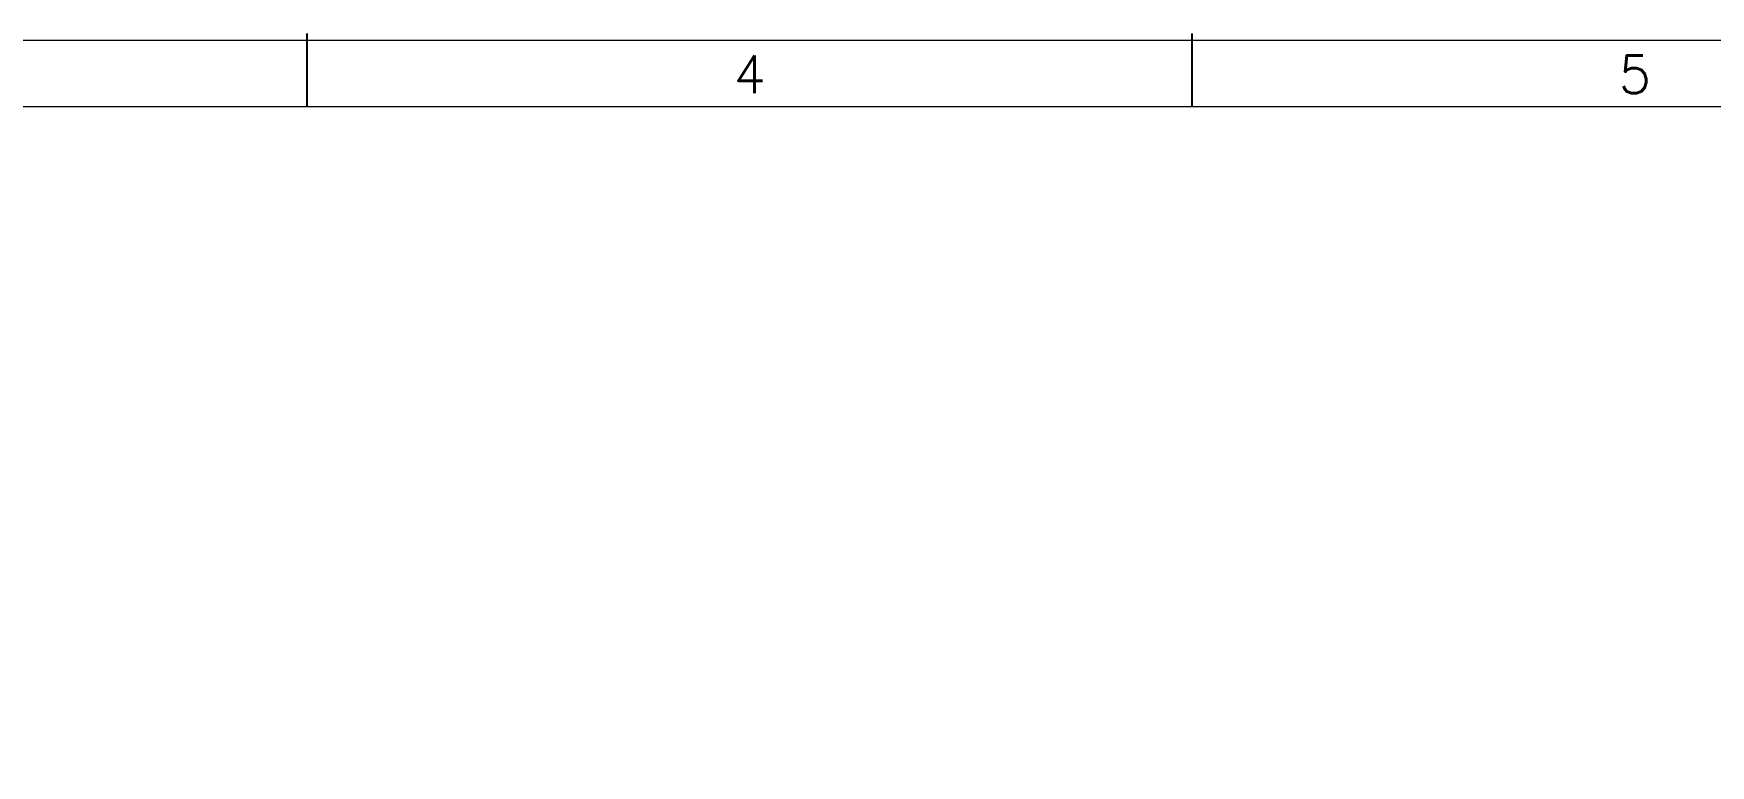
# Model space of a CAD drawing. Header units: millimetres. Extents: x 107 to 2900, y 85 to 3996.
# Drawn here: x 2140.5 to 2292.1, y 3862.8 to 3928.9 of the extents above; entities that cross this region are included whole.
import ezdxf
from ezdxf.enums import TextEntityAlignment as Align

# ---------------------------------------------------------------- set-up
doc = ezdxf.new("R2010")
doc.units = ezdxf.units.MM
for name, color, linetype in [('20', 2, 'Continuous'), ('30', 3, 'Continuous'), ('70', 7, 'Continuous')]:
    doc.layers.add(name, color=color, linetype=linetype)
doc.styles.add('SIMPLEX', font='SIMPLEX')

msp = doc.modelspace()

# ---------------------------------------------------------------- linework, layer by layer
at = {"layer": '20', "color": 0, "lineweight": 13}
msp.add_lwpolyline([(1911.869, 3444.927), (1911.869, 3922.327), (2658.669, 3922.327), (2658.669, 3389.527)], dxfattribs=at)
at = {"layer": '30', "color": 0}
for p, q in [((2165.269, 3922.327), (2165.269, 3928.927)), ((2245.269, 3922.327), (2245.269, 3928.927))]:
    msp.add_line(p, q, dxfattribs=at)
at = {"layer": '70', "color": 0, "lineweight": 13}
msp.add_lwpolyline([(2664.669, 3389.527), (1905.869, 3389.527), (1905.869, 3928.327), (2664.669, 3928.327)], close=True, dxfattribs=at)

# ---------------------------------------------------------------- texts
at = {"layer": '30', "color": 0, "style": 'SIMPLEX'}
for s, p in [('4', (2205.269, 3925.236)), ('5', (2285.269, 3925.236))]:
    msp.add_text(s, height=3.4, dxfattribs=at).set_placement(p, align=Align.MIDDLE)

doc.saveas('drawing.dxf')
